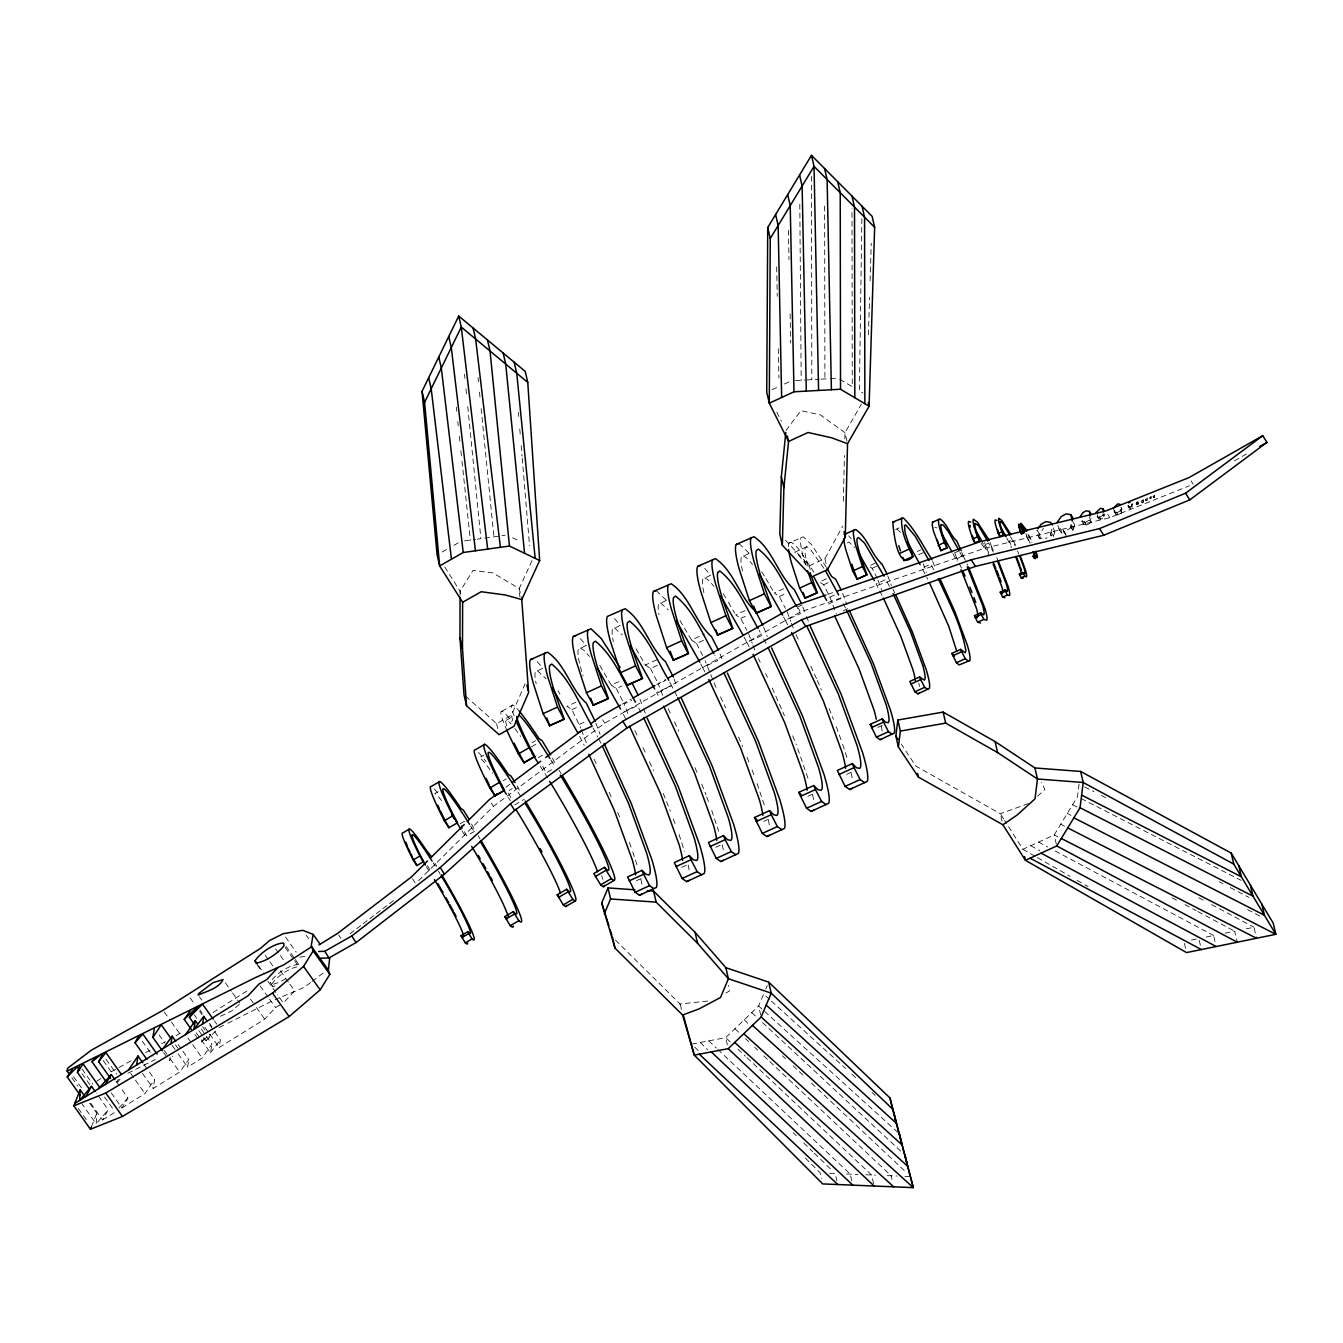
<?xml version="1.0" encoding="UTF-8"?>
<svg xmlns="http://www.w3.org/2000/svg" width="1343" height="1343" viewBox="0 0 1343 1343"><rect width="100%" height="100%" fill="white"/><g stroke="black" fill="none" stroke-linecap="round" stroke-linejoin="round"><path stroke-width="0.75" stroke-dasharray="5 3.75" d="M460.078 595.268L460.078 591.256L473.021 570.355L492.898 572.907L519.237 588.519L521.353 597.702M861.853 218.64L859.402 390.947L862.978 393.063M843.337 501.224L844.428 455.546M844.831 438.943L844.982 432.698L861.417 404.125M868.417 334.86L869.576 297.424M870.096 280.771L871.254 243.335M89.679 1103.207L96.814 1113.246L96.192 1123.906L81.94 1103.812M1079.084 784.077L1077.506 796.701L1054.205 834.926L1022.896 849.296L1004.648 820.506M182.866 1051.25L188.792 1059.627L179.609 1072.067L153.203 1088.485L154.663 1079.47L148.72 1071.093M170.108 1057.159L169.503 1060.836L172.643 1056.102M201.249 1028.99L211.942 1044.065L202.155 1058.066L187.584 1067.114L188.792 1059.627M196.263 1032.784L210.515 1052.862L211.942 1044.065M280.217 1004.816L275.533 1007.535L264.705 1019.186L219.161 1047.49L220.403 1039.818L209.709 1024.759M1050.478 533.809L1052.089 528.638L1054.574 532.567L1052.962 537.737L1050.478 533.809L1050.881 535.521L1045.425 538.627M1070.656 526.087L1073.527 531.727L1070.656 526.087L1072.268 520.899M1073.141 530.015L1074.753 524.844L1074.031 521.722M1090.264 515.494L1089.526 517.844L1091.171 520.429M1086.302 525.348L1086.034 524.223L1083.818 524.609L1081.249 520.614L1082.173 522.024L1084.405 521.621L1086.302 525.348L1091.104 522.628L1091.909 518.079M1100.555 519.338L1098.675 518.784L1096.727 515.746L1099.128 516.518L1100.555 519.338L1104.198 517.273L1104.802 513.832M1113.297 508.208L1114.724 512.388L1116.419 512.086L1117.846 514.906L1121.489 512.841L1120.297 509.232L1121.539 511.196M1121.489 512.841L1121.371 506.294M1129.413 507.234L1131.477 506.059L1131.83 504.095L1132.183 507.184L1130.118 508.359L1127.516 504.532M1138.176 504.213L1137.79 501.778L1138.176 504.213L1136.245 504.078L1136.396 502.064L1137.135 504.8M1141.953 502.735L1141.399 501.862L1143.162 501.745L1143.128 499.865L1141.181 500.973L1142.49 502.886L1143.514 502.299L1143.128 499.865M1146.099 500.049L1147.157 497.833L1147.543 500.267L1146.502 500.855L1145.21 498.941L1146.502 500.855M1149.994 498.522L1150.968 496.742L1149.893 498.354M1150.968 496.742L1151.236 498.438L1150.229 498.287M1153.402 497.263C1155.265 499.176 1154.745 493.687 1153.117 496.44L1153.503 497.447M1154.745 497.363L1154.476 495.651M91.391 1126.878L96.814 1113.246M765.795 988.935L767.239 985.527M512.741 720.721L511.465 715.215L525.264 683.352M531.996 560.619L519.237 588.519L519.842 596.779M116.858 1082.156L118.369 1079.151M785.437 540.205L809.342 565.823L824.938 558.638L842.732 526.154M90.686 1103.207L102.555 1119.944L108.145 1109.771L96.26 1093.034M111.217 1092.866L121.911 1107.925L127.938 1098.003L120.82 1087.964M121.911 1107.925L144.994 1093.571L154.663 1079.47M1039.465 534.111L1036.997 530.183L1038.424 536.411L1040.909 540.339L1039.465 534.111L1043.427 528.336M1143.481 500.435L1141.181 500.973M1151.22 497.128L1149.608 497.514M1153.368 496.826L1154.728 496.054M204.136 1038.105L200.846 1042.823L209.76 1034.278M239.323 1004.379L231.567 1011.061L220.504 1016.265M786.008 430.448L800.881 410.673L820.372 414.886L844.982 432.698L847.114 441.897M210.515 1052.862L220.403 1039.818M203.632 1037.4L206.016 1040.741L210.7 1034.614M117.714 1082.105L120.098 1079.033M97.519 1122.328L108.145 1109.771M119.04 1107.857L127.938 1098.003M206.016 1040.741L217.684 1029.007M418.563 880.723L493.435 806.388L604.719 723.155L800.546 611.888L984.385 548.347L1109.838 517.676L1189.327 485.813M1037.568 796.214L1044.871 789.499L1041.547 782.331M350.087 933.738L355.005 929.977M356.65 928.718L361.552 924.974M363.198 923.715L368.116 919.955M369.745 918.713L374.663 914.952M376.309 913.693L381.211 909.933M382.856 908.691L387.774 904.93M389.403 903.671L394.322 899.928M310.569 982.572L304.29 987.306L275.197 999.628M312.147 981.38L324.704 971.896M505.841 787.3L510.81 783.573M542.69 668.193L535.303 672.104A101.615 11.818 65.5 0 0 536.176 683.822M586.001 645.446L578.313 649.525A105.677 12.288 65.5 0 0 583.047 675.999M620.147 625.368L612.458 629.447A105.677 12.288 65.5 0 0 612.24 634.752M666.212 600.388L658.54 604.468A105.677 12.288 65.5 0 0 659.044 614.725M704.739 568.442L710.615 575.123L702.758 579.337A105.677 12.288 65.5 0 0 704.118 593.589M748.991 553.366L741.319 557.429A105.677 12.288 65.5 0 0 742.679 571.682M823.88 568.257L809.846 548.615L806.807 546.719L805.162 547.91A84.81 9.871 65.5 0 0 808.956 569.163M847.433 542.941L848.759 541.968L854.736 547.508M934.711 527.53L937.129 527.9M96.713 1081.266L101.447 1078.043M176.101 1035.705L183.236 1031.458M213.05 1012.504L247.632 990.53M102.555 1119.944L115.229 1112.071M501.896 711.27L512.556 705.058M506.445 720.234L513.563 716.088M480.777 756.982L483.95 755.119M438.187 791.732L434.779 793.713A69.265 5.338 59.8 0 1 443.71 803.349M531.946 742.763L535.504 740.698M531.459 746.859L536.797 743.753M538.224 757.687L543.546 754.581M503.105 780.736L506.277 778.89M509.148 790.423L512.321 788.576M551.553 769.774L546.215 772.88L541.783 764.436M460.246 823.746L465.366 820.758M514.688 804.893L524.206 799.354M442.166 552.007L447.219 549.136M453.951 545.308L459.004 542.438M465.551 696.127L496.591 723.676L511.465 715.215M622.262 704.118L631.328 698.981M656.71 684.561L665.775 679.407M1066.258 535.857L1063.774 531.929L1071.043 527.799M1084.657 522.763L1089.458 520.026L1089.207 518.902L1090.835 521.487M1099.313 517.374L1102.956 515.309L1104.198 517.273M1116.621 512.942L1120.247 510.877M1136.749 502.618L1138.142 502.332M1137.823 503.642L1136.732 503.994M1234.57 460.767L1248.956 452.591M111.351 1071.748L131.144 1060.735M145.531 1052.727L150.92 1049.722M161.714 1043.712L165.307 1041.715M725.858 993.014L729.4 991.1L728.51 985.258M127.938 1073.225L155.318 1059.509M219.144 1027.529L226.128 1024.037M227.874 1023.165L271.655 1001.223M772.04 389.722L779.108 386.465M784.396 384.014L791.463 380.757M788.442 546.618A103.999 12.104 65.5 0 1 789.13 542.941L803.282 536.797L811.474 544.536L825.962 566.712M806.807 546.719L794.771 552.208L797.809 554.122L806.488 565.285M895.663 529.511L899.206 527.9M783.64 588.721L774.256 593.002L779.326 596.477L785.403 608.413M745.096 610.629L735.712 614.909L740.782 618.384L746.859 630.32M779.326 596.477L784.95 593.908M679.994 620.483L691.477 640.023L704.605 634.03M826.449 578.816L819.566 581.955L823.628 584.742L829.907 597.081L836.32 613.952M740.782 618.384L746.406 615.816M636.045 648.82L645.412 665.02L658.54 659.027M823.628 584.742L828.799 582.392M691.477 640.023L696.547 643.498L704.051 640.074M875.351 563.086L868.854 566.058L872.144 568.324L877.231 578.313M599.784 665.54L611.266 685.098L618.77 681.673M576.013 702.188L566.981 706.3L571.866 709.641L580.78 728.091M645.412 665.02L650.482 668.495L657.986 665.07M872.144 568.324L880.269 564.614M611.266 685.098L616.336 688.573L621.96 686.004M917.286 551.503L920.811 549.891M571.866 709.641L579.068 706.351M798.397 606.7L802.157 604.988M918.595 554.777L925.663 551.537M829.907 597.081L836.79 593.942M783.54 616.924L785.403 620.483L800.428 613.633L797.624 608.312M828.513 604.014L840.55 598.525L842.296 601.882M744.056 637.052L746.859 642.39L761.867 635.541L759.064 630.203M662.653 695.321L658.305 683.856L665.809 680.431M700.761 663.962L702.624 667.521L717.649 660.672L714.845 655.334M954.504 552.913L959.171 550.781M579.37 724.414L586.589 721.107M627.785 713.486L624.159 703.933L631.663 700.492M676.889 695.909L671.567 685.652L656.559 692.501L659.212 697.638M981.061 539.651L983.983 545.208L988.683 543.076L993.266 552.124M961.47 568.106L956.971 558.738L963.183 555.901L961.857 552.426M843.203 610.813L848.356 608.463M988.733 552.628L987.021 549.086L991.722 546.937L989.858 542.001M1030.098 543.176L1027.076 536.696L1029.191 535.739L1032.213 542.203M877.751 727.436L882.905 725.086M846.493 774.391L852.117 771.822M807.932 796.298L813.573 793.73M763.714 821.429L769.338 818.861M636.431 880.723L641.853 878.238M715.769 847.265L721.392 844.697M681.623 867.343L687.247 864.774M1028.385 803.584L1000.35 813.74L915.842 766.064L901.405 744.324M827.959 594.294L833.885 592.246M789.13 542.941L791.245 542.287L794.703 544.67L799.421 550.042L813.925 572.219M1191.409 940.05L1196.966 938.908M1206.232 937.011L1213.636 935.5L1215.768 944.683M1225.118 933.15L1234.687 931.186L1237.239 942.215M1246.27 928.819L1253.993 927.241L1256.544 938.27M691.729 1044.099L725.69 1037.635L758.61 1005.974L763.647 994.055L769.841 999.679M1128.238 505.656L1130.118 508.359M1114.539 510.172L1115.966 514.352L1117.846 514.906M1065.855 534.145L1063.387 530.216L1060.013 530.804L1057.881 525.549M299.774 957.156L307.614 955.796M464.56 540.927L475.64 539.382M477.403 539.147L480.912 538.661L467.431 403.42M484.638 538.14L505.069 535.286M707.727 1001.072L680.045 1003.993L612.458 937.145M795.358 380.556L804.726 380.035M806.505 379.951L819.297 379.246M821.161 379.146L828.631 378.743M830.511 378.642L837.982 378.222M829.605 1173.278L835.228 1173.513L836.941 1180.85M846.51 1173.967L858.026 1174.437M865.782 1174.756L875.518 1175.159M887.253 1175.645L897.04 1176.032M904.88 1176.367L908.791 1176.518M512.59 537.737L520.127 541.347M1084.657 786.931L1093.941 791.665M1101.378 795.476L1106.934 798.313M1081.216 798.598L1241.117 880.353M1072.637 804.692L1078.194 807.613M1219.192 881.763L1222.902 883.711M1230.322 887.605L1248.872 897.376M1067.316 813.422L1070.992 815.386M1247.563 909.564L1262.269 917.403M1060.752 824.166L1064.428 826.13M1198.779 897.795L1204.302 900.733M1211.671 904.662L1253.993 927.241M1057.881 836.89L1054.205 834.926L1056.74 845.956M1172.07 897.795L1177.593 900.733M1184.962 904.662L1196.009 910.571M1197.855 911.544L1234.687 931.186M1038.559 842.111L1047.775 847.03M1055.145 850.958L1213.636 935.5M1030.736 845.704L1039.868 850.757M1022.896 849.296L1035.571 856.565M1037.384 857.589L1069.968 876.257M1077.204 880.404L1088.065 886.615M839.778 379.28L852.268 386.7L851.999 208.652M743.367 555.935L747.144 558.302L752.533 564.463M704.806 577.826L708.6 580.21L713.989 586.354M660.588 602.957L668.411 609.957M614.523 627.936L622.346 634.937M580.361 648.014L584.155 650.398L589.543 656.542M537.284 670.661L546.097 678.853M738.969 543.562L749.176 553.232M656.19 590.601L666.397 600.254M896.956 528.991L901.422 533.305M771.386 1001.089L845.737 1068.575M851.932 1074.199L858.127 1079.822M872.06 1092.48L875.166 1095.3M897.913 1132.451L758.61 1005.974L761.162 1017.004M751.727 1012.588L756.327 1016.869M762.471 1022.577L902.043 1152.378M744.207 1019.824L748.79 1024.138M782.398 1055.783L785.454 1058.653M793.109 1065.855L797.692 1070.17M799.219 1071.596L805.33 1077.355M811.441 1083.113L906.156 1172.288M734.94 1028.721L739.489 1033.019M745.566 1038.727L748.605 1041.58M754.665 1047.288L757.704 1050.142M763.764 1055.867L768.314 1060.147M769.824 1061.574L891.164 1175.796L892.021 1179.473M730.239 1041.933L725.69 1037.635L728.225 1048.665M737.844 1049.084L745.449 1056.236M746.96 1057.663L871.59 1174.991L874.142 1186.02M708.701 1040.875L716.323 1048.027M717.834 1049.471L850.253 1174.118L852.385 1183.317M700.223 1042.487L707.727 1049.773M793.226 1132.753L796.231 1135.658M803.735 1142.943L812.733 1151.673M814.227 1153.133L830.729 1169.132M694.684 1047.07L699.115 1051.502M805.447 1158.086L820.204 1172.892L821.48 1178.399M848.709 535.857L851.261 538.761M614.439 618.552L619.157 623.907M580.294 638.63L586.186 645.311M537.2 661.629L541.733 666.766M306.322 935.366L308.689 938.707M285.522 937.061L296.215 952.12M286.025 946.379L294.218 957.912M295.376 959.573L300.312 966.524M285.152 947.436L293.345 958.969M294.52 960.614L299.187 967.195M275.6 948.846L279.176 953.866M280.351 955.528L283.927 960.564M280.385 970.804L288.695 982.522M289.887 984.184L294.637 990.882L283.356 1003.003L277.413 994.626M265.159 955.125L268.718 960.144M269.909 961.823L273.468 966.842M258.544 965.701L264.386 973.944M272.511 986.551L270.228 982.186L272.511 986.551A23.721 9.384 -35.4 0 0 275.114 986.064M257.067 964.761L261.734 971.358M267.912 981.246L276.222 992.964M260.089 985.779L268.399 997.496M269.59 999.175L275.533 1007.535M250.453 999.108L255.204 1005.806M256.395 1007.468L264.705 1019.186M225.439 982.891L231.382 991.252M232.574 992.93L239.692 1002.969M199.402 996.758L201.769 1000.099M214.393 1020.831L216.76 1024.189M199.956 1009.919L202.323 1013.277M209.458 1023.316L211.825 1026.656M190.152 997.916L194.903 1004.614M199.654 1011.313L202.038 1014.653M204.908 1027.412L208.484 1032.431M209.659 1034.093L219.161 1047.49M194.349 1014.989L196.733 1018.347M202.659 1026.707L205.043 1030.064M198.882 1030.702L202.457 1035.722M194.903 1034.446L198.479 1039.465M187.902 1037.971L191.461 1042.991M192.653 1044.669L202.155 1058.066M164.266 1011.95L170.208 1020.311M171.384 1021.989L179.71 1033.707M178.115 1044.552L181.674 1049.588M175.497 1044.871L177.864 1048.211M172.156 1045.358L176.907 1052.039M178.082 1053.718L187.584 1067.114M159.112 1034.916L165.055 1043.293M164.182 1050.31L168.933 1057.008M170.125 1058.67L179.609 1072.067M163.577 1052.459L167.136 1057.495M142.257 1041.11L152.934 1056.169M143.97 1064.411L147.529 1069.431M142.509 1073.41L153.203 1088.485M130.741 1073.493L134.3 1078.513M135.492 1080.192L144.994 1093.571M106.047 1059.241L116.74 1074.299M103.26 1060.634L111.57 1072.352M116.069 1081.266L119.628 1086.286M104.536 1097.013L114.037 1110.409M82.024 1069.011L92.717 1084.07M81.973 1073.577L90.283 1085.295M73.546 1076.666L81.856 1088.384M71.901 1077.808L77.844 1086.168M78.33 1108.479L86.64 1120.196M1098.675 518.784L1097.248 514.587M1083.818 524.609L1082.24 520.463M1038.424 536.411L1039.835 538.543L1043.209 537.939L1043.612 539.651M1003.574 818.827L1000.35 813.74L1002.046 821.093M1191.107 480.928L1193.205 484.269M1153.117 496.44L1153.654 497.665M1145.411 499.831L1145.965 500.704M1136.044 503.776L1136.598 504.632M1131.511 505.119L1132.216 506.227M1131.377 505.572L1132.183 507.184M1129.295 506.747L1130 507.872M1127.935 506.311L1129.043 508.04M1120.851 507.436L1122.093 509.4M1120.045 510.021L1121.287 511.985M1116.419 512.086L1117.661 514.05M1114.018 511.33L1115.966 514.352M1107.74 514.335L1109.838 517.676M1103.006 513.647L1104.248 515.611M1102.754 514.453L1103.996 516.417M1099.128 516.518L1100.37 518.482M1089.458 520.026L1091.104 522.628M1084.405 521.621L1086.034 524.223M1073.091 522.226L1074.753 524.844M1071.143 524.475L1073.628 528.403M1058.603 528.672L1062.498 534.732L1059.644 526.372M1050.981 532.214L1053.466 536.142M981.213 543.344L984.385 548.347M797.389 606.885L800.546 611.888M761.716 571.782L764.889 576.802M723.172 593.69L726.328 598.709M602.621 719.814L604.719 723.155M444.768 566.998L460.078 591.256L460.934 594.915M491.337 803.064L493.435 806.388M412.469 878.641L415.625 883.644M338.738 934.997L340.853 938.337M765.93 578.598L773.215 591.205M728.426 602.302L734.671 613.096M557.983 690.722L559.981 694.18M552.443 758.224L555.985 764.973M517.072 785.789L520.648 792.571M508.443 793.041L512.019 799.824M471.544 823.981L475.204 830.931L466.659 835.917L461.169 825.475M435.048 863.196L436.744 866.403M427.46 865.53L430.834 871.943M669.704 682.093L671.567 685.652M1010.507 536.562L1015.207 545.913M1006.914 538.207L1011.598 547.558M983.983 545.208L989.338 555.834M959.96 552.342L963.183 558.57M952.959 553.618L956.971 561.408M933.704 569.65L930.833 564.094L922.003 568.139L927.728 579.236M889.469 586.471L885.86 579.471L876.089 583.936L878.809 589.174M879.715 590.92L882.418 596.158M843.152 603.561L845.771 608.58M785.403 620.483L788.945 627.332M763.63 638.966L766.299 644.086M746.859 642.39L750.401 649.223M702.624 667.521L706.166 674.354M640.964 712.562L637.421 705.73L622.413 712.579L625.956 719.412M593.069 727.956L597.753 736.988M598.693 738.801L601.496 744.223M579.572 736.35L584.255 745.382M696.547 643.498L702.624 655.451M650.482 668.495L658.305 683.856M616.336 688.573L624.159 703.933M776.842 412.217L781.425 421.333M1028.453 540.474L1025.699 534.95L1027.815 533.994L1031.928 542.454M1015.459 544.956L1012.84 539.533L1009.248 541.162L1011.85 546.584M991.722 546.937L993.417 550.479M963.183 555.901L967.682 565.269M893.061 589.359L894.824 593.035M796.046 634.752L799.673 642.29M758.392 658.54L760.205 662.3M765.644 673.615L767.457 677.392M715.987 687.431L705.092 660.773M720.503 696.866L725.656 707.845M668.092 708.651L670.812 714.308M674.438 721.846L678.769 731.062M634.853 730.609L638.479 738.146M594.026 759.131L596.645 764.57M996.758 557.63L998.403 561.24M810.853 666.145L816.494 678.584M772.292 688.052L784.43 715.651M643.012 747.581L645.429 752.919M649.475 761.8L653.504 770.681M1017.49 550.915L1018.901 554.189M817.316 680.481L821.362 689.949M738.583 736.988L742.645 746.456M694.952 767.659L697.386 773.333M609.168 792.236L611.501 797.708M829.101 708.5L833.415 719.277M792.706 735.796L796.298 744.761M747.044 757.334L749.193 762.706M701.684 784.111L705.998 794.871M663.241 793.411L670.409 811.357M617.713 812.33L619.962 817.988M932.697 561.492L935.349 568.374M923.195 563.808L926.502 572.42M1025.934 533.725L1027.076 536.696M984.537 542.505L987.021 549.086M954.991 553.517L956.971 558.738M887.723 575.811L891.433 585.565M877.969 580.26L881.68 590.03M842.665 593.455L846.929 604.703M802.879 606.902L805.783 614.54M806.522 616.454L808.687 622.195M787.149 611.837L790.775 621.389M791.497 623.303L793.679 629.044M763.613 626.879L767.239 636.448M748.588 633.728L752.231 643.297M752.953 645.211L755.135 650.935M720.1 653.923L723.004 661.579M674.035 678.903L676.939 686.558M639.889 698.981L642.793 706.636M643.515 708.55L645.698 714.275M595.906 723.34L600.103 734.369M581.469 729.92L586.354 742.797M836.286 726.764L842.027 742.427M797.725 748.672L808.973 781.19M752.063 769.892L754.212 775.767M757.099 783.59L764.738 806.32M706.72 796.835L708.869 802.694M711.74 810.517L718.673 831.317M673.279 818.861L675.445 824.736M629.38 842.447L632.15 849.968M842.632 744.291L847.517 759.299M679.038 834.507L684.527 851.378M632.738 851.781L637.438 866.201M805.733 564.849L803.399 557.009A103.999 12.104 65.5 0 1 801.183 537.452M681.22 1008.005L680.045 1003.993L681.321 1009.516M1132.132 503.44L1132.535 505.22M1199.249 940.369L1200.944 947.722M1184.425 943.407L1185.701 948.913M1063.387 530.216L1063.774 531.929M1053.5 527.9L1054.574 532.567M824.938 558.638L827.053 567.82M809.342 565.823L810.182 569.499M496.591 723.676L497.867 729.182M456.251 407.164L456.687 411.311M457.795 421.702L458.232 425.849M459.34 436.24L459.994 442.485M460.884 450.795L461.757 459.105M461.975 461.169L470.352 540.121M478.041 377.635L478.461 381.765M479.485 392.106L480.106 398.3M481.147 408.641L493.922 536.847M464.527 374.294L464.947 378.457M465.987 388.849L466.609 395.094M518.381 412.301L518.734 416.464M519.775 428.988L520.48 437.331M521.185 445.675L522.058 456.116M522.226 458.198L529.562 545.846M788.391 230.173L788.996 259.451M790.104 313.826L790.691 343.12M776.674 266.938L777.261 296.299M778.336 348.71L778.923 378.071M799.807 204.321L801.183 380.237M824.636 206.05L824.904 378.944M811.508 176.336L811.81 379.649M272.193 979.618A21.421 8.461 -35.4 0 1 298.885 964.509M285.79 978.694A23.721 9.384 -35.4 0 1 271.085 984.537M271.655 984.201A21.421 8.461 -35.4 0 1 297.81 966.725M434.192 788.861A84.978 6.564 59.8 0 1 439.698 795.425M462.076 830.964A67.351 5.204 59.8 0 1 466.558 838.049M470.621 825.979A67.351 5.204 59.8 0 1 475.103 833.08M478.091 835.682A80.043 6.178 59.8 0 1 480.039 838.922M433.118 862.76A53.2 4.113 59.8 0 1 435.199 866M438.406 871.154A53.2 4.113 59.8 0 1 440.235 874.108M426.369 866.688A53.2 4.113 59.8 0 1 429.508 871.624M478.544 752.483A94.648 7.303 59.8 0 1 485.998 761.548M481.197 759.097A77.155 5.96 59.8 0 1 492.428 773.165M508.393 797.507A75.023 5.792 59.8 0 1 510.474 800.747M517.928 791.95A75.023 5.792 59.8 0 1 521.05 796.869M506.764 725.791A86.405 6.665 59.8 0 1 511.045 723.978M514.873 728.628A86.405 6.665 59.8 0 1 520.631 736.434M514.117 715.869A106.013 8.176 59.8 0 1 519.271 711.186M559.007 770.16A99.869 7.705 59.8 0 1 561.156 773.702M507.066 730.676A106.013 8.176 59.8 0 1 511.733 721.258M540.171 766.165A84.021 6.48 59.8 0 1 547.524 777.832M550.831 759.953A84.021 6.48 59.8 0 1 554.995 766.5M601.563 875.72A99.869 7.705 59.8 0 1 602.94 879.396M640.896 879.245A117.412 13.665 65.5 0 1 642.273 887.085M688.136 864.959A122.112 14.202 65.5 0 1 689.328 871.305M722.282 844.881A122.112 14.202 65.5 0 1 723.474 851.227M613.365 641.635A105.677 12.288 65.5 0 1 612.66 637.908M768.347 819.901A122.112 14.202 65.5 0 1 769.774 828.043M812.565 794.771A122.112 14.202 65.5 0 1 814.009 802.913M851.126 772.863A122.112 14.202 65.5 0 1 852.553 781.005M881.243 726.311A98.005 11.399 65.5 0 1 882.351 732.506M918.813 682.983A79.371 9.233 65.5 0 1 919.502 686.491"/><path stroke-width="1.5" d="M466.541 705.78L462.479 648.585L462.63 602.268L439.648 565.907L437.113 554.877L422.038 391.35L458.718 316.041L525.231 371.39L527.765 382.419L539.651 560.484L521.772 599.549L528.622 692.501L514 726.244L499.126 734.688L466.541 705.78L464.006 694.751L459.944 637.556L460.061 597.282M767.726 227.521L766.735 392.156L769.287 403.185L788.559 441.461L783.892 487.727L782.348 545.208L811.894 576.835L827.473 569.65L845.284 537.166L847.534 443.727L869.089 406.207L874.646 227.32L872.094 216.29L811.474 155.368L767.726 227.521L770.261 238.534L769.287 403.185L793.998 391.787L840.533 389.252L869.089 406.207L868.25 402.531M785.806 432.446L781.341 476.698L779.813 534.178L782.348 545.208M84.928 1096.509L80.177 1089.828L79.573 1100.471L91.509 1086.336L95.068 1091.355M895.848 735.964L897.846 720.033L943.139 712.092L995.045 741.554L1034.916 767.961L1080.662 771.453L1231.212 853.09L1273.298 923.296L1275.85 934.308L1186.54 952.59L1025.448 860.326L1002.902 824.77L918.394 777.077L898.4 746.977L895.848 735.964L898.064 739.305M898.4 746.977L900.381 731.062L897.846 720.033M1024.608 856.649L1025.448 860.326L1056.74 845.956L1080.057 807.731L1083.213 782.482L1080.662 771.453M69.517 1074.45L67.15 1071.11L67.603 1068.289L91.139 1050.31L163.074 1010.272L260.408 948.427L269.674 940.469L283.155 933.721L302.763 930.33L313.12 934.342L320.238 944.381M136.583 1065.049L138.027 1056.034L142.778 1062.733M162.385 1050.797L152.884 1037.4L154.361 1028.234M170.964 1043.679L172.173 1036.192L175.732 1041.211M197.69 1023.97L195.306 1020.63L193.896 1029.426L203.783 1016.382L207.342 1021.402M202.541 1024.054L203.783 1016.382M313.12 934.342L311.223 946.093L328.347 970.099L329.824 974.38L320.171 989.858L289.148 1016.567L122.431 1116.469L90.451 1129.245L73.831 1105.826L80.177 1089.828M329.74 957.777L328.347 970.099M932.042 559.779C922.876 545.862 915.49 529.797 903.268 517.894L892.793 522.041C893.448 531.022 897.359 572.219 912.988 556.673L905.148 533.121L904.51 525.466L905.803 524.945L915.406 536.512L929.003 560.602M901.64 517.995C900.75 531.324 907.029 545.09 912.988 556.673M89.309 1089.123L77.424 1072.385L79.657 1065.67M90.451 1129.245L91.391 1126.878M647.376 890.678L653.588 891.097L695.07 932.327L725.875 967.699L768.666 982.119L890.006 1098.003L913.29 1187.632L822.755 1183.922L694.281 1055.128L682.597 1015.023L615.01 948.158L601.698 902.966L608.043 887.924L634.954 889.805M604.249 913.995L610.578 898.954L608.043 887.924M683.553 1016.03L694.281 1055.128L728.225 1048.665L761.162 1017.004L771.218 993.149L768.666 982.119M539.651 560.484L509.467 546.047L463.234 552.493L439.648 565.907L424.589 402.363L461.27 327.071L458.718 316.041M110.596 1078.463L98.71 1061.725L102.488 1054.221M85.935 1096.509L91.509 1086.336M146.907 1059.459L135.039 1042.722L138.698 1036.074M770.261 238.534L814.026 166.398L811.474 155.368M105.274 1084.489L111.318 1074.585L114.877 1079.604M73.831 1105.826L105.795 1093.034L272.528 993.132L303.535 966.423L313.188 950.945L311.71 946.664L283.658 964.912L255.036 977.788L67.15 1071.11M152.884 1037.4L161.244 1024.776L170.746 1038.173M77.424 1072.385L83.098 1063.941L99.718 1087.377M80.278 1095.351L67.217 1076.935L72.421 1069.297M128.374 1070.136L138.027 1056.034M1037.971 528.739L1040.943 524.408L1045.928 521.571L1050.662 522.41L1052.308 525.029M1057.159 522.444L1061.104 516.686L1066.107 513.849L1070.824 514.671L1073.309 518.599M1080.292 516.501L1082.894 512.69L1086.202 510.827L1089.307 511.381L1090.952 513.966M1096.006 512.623L1100.488 508.326L1102.838 508.745L1104.08 510.709M1113.297 508.208L1117.779 503.91L1120.129 504.33M191.344 1029.426L184.226 1019.387L190.79 1009.97M185.535 1034.63L195.306 1020.63M162.99 1048.631L172.173 1036.192M194.131 1024.004L189.397 1017.306L197.572 1006.578L184.226 1019.387M98.71 1061.725L105.845 1052.543L121.273 1074.299M135.039 1042.722L142.828 1034.009L157.081 1054.087M98.593 1088.636L111.318 1074.585M278.001 967.447L266.737 979.567L258.897 984.1L248.086 995.751L74.772 1103.459M106.131 1081.669L91.895 1061.574L95.823 1057.562M189.397 1017.306L202.508 1004.094L213.201 1019.169M67.217 1076.935L77.222 1066.879L79.606 1070.237M427.561 860.947L411.411 876.979L337.697 933.335L318.929 944.952M430.499 858.026L464.258 824.501M467.196 821.597L489.221 799.723L497.531 793.512M318.61 951.482L324.771 951.297L351.799 935.937L440.235 867.528L510.441 803.752L622.783 721.275L801.519 619.744L971.224 559.746L1099.548 528.588L1185.567 493.217L1262.739 435.703L1266.953 442.367L1189.78 499.881L1103.745 535.253L975.438 566.393L805.716 626.392L626.996 727.94L514.654 810.417L444.432 874.192L355.996 942.601L328.985 957.962L320.759 958.197M91.895 1061.574L99.701 1055.615M512.472 782.331L540.709 761.212M545.694 757.486L582.241 730.156M590.551 723.944L600.506 716.49L620.449 705.159M717.766 572.487L719.814 570.976C737.945 585.43 746.473 608.899 758.14 628.423M1019.74 525.818L1019.455 526.036A14.941 1.746 65.5 0 0 1020.126 529.78L1021.587 533.926L1023.702 532.97L1022.241 528.806A14.941 1.746 65.5 0 1 1021.587 525.063L1026.505 531.475M1002.902 824.77L1017.188 814.983L1034.983 798.884L1037.467 778.99L1034.916 767.961M484.638 744.341L475.12 749.898A94.648 7.303 59.8 0 0 489.809 788.005L494.979 795.879L504.498 790.339L499.697 781.106A77.155 5.96 59.8 0 1 515.846 788.643M439.665 781.542L431.12 786.528A84.978 6.564 59.8 0 0 444.315 820.741L448.948 827.825L444.634 819.532A69.265 5.338 59.8 0 1 440.319 810.736M516.602 716.524A86.405 6.665 59.8 0 0 529.411 746.221L534.799 756.562L523.854 762.723L518.348 753.96L529.008 747.732A106.013 8.176 59.8 0 1 516.098 720.755M409.514 829L402.766 832.929A67.133 5.187 59.8 0 0 413.191 859.956L416.85 865.547L423.599 861.618L420.191 855.071A54.71 4.23 59.8 0 1 432.093 861.115M523.854 762.723L534.799 756.562M489.809 788.005L499.327 782.449A94.648 7.303 59.8 0 1 508.292 774.307L511.045 776.12L515.057 782.566M444.315 820.741L452.86 815.772A84.978 6.564 59.8 0 1 460.901 808.452L463.369 810.081L468.791 818.76M494.728 795.828L504.498 790.339M448.73 827.775L457.493 822.839L453.179 814.546A69.265 5.338 59.8 0 1 444.063 788.996A69.265 5.338 59.8 0 1 469.546 824.3M413.191 859.956L419.939 856.028A67.133 5.187 59.8 0 1 426.302 850.253L431.456 856.683M467.649 943.172A63.239 4.885 59.8 0 1 465.316 942.836L460.951 935.702L467.7 931.757L469.479 933.435A53.2 4.113 59.8 0 0 441.142 875.619M461.975 937.532L468.724 933.603L472.064 938.908L465.316 942.836M513.261 926.082A80.043 6.178 59.8 0 1 510.29 925.663L504.783 916.614L513.328 911.645L515.561 913.744A67.351 5.204 59.8 0 0 480.206 841.406M506.076 918.948L514.621 913.962L518.851 920.677L510.29 925.663M566.595 905.333A89.175 6.883 59.8 0 1 563.305 904.863L557.16 894.791L566.696 889.251L569.18 891.601A75.023 5.792 59.8 0 0 525.382 803.785M560.333 775.129A84.021 6.48 59.8 0 1 607.237 869.979L604.451 867.343L593.791 873.554L600.657 884.836A99.869 7.705 59.8 0 0 604.35 885.356M558.604 897.376L568.123 891.836L572.823 899.306L563.305 904.863M595.402 876.459L606.062 870.247L611.334 878.624L600.657 884.836M565.772 906.491L575.291 900.952M603.41 886.665L614.07 880.454M462.63 602.268L481.214 591.726L505.22 594.966L521.772 599.549M633.141 697.94L654.897 685.585M667.589 678.366L796.332 605.223L825.979 594.983M1128.64 502.886L1130.067 502.081M1262.739 435.703L1188.991 477.604L1105.642 511.011L980.172 541.682L837.847 590.886M1259.751 446.447L1266.953 442.367M1004.883 597.685L1002.667 597.098L1000.216 592.112L1004.917 589.98L1007.2 591.474A32.148 3.744 65.5 0 0 1006.411 584.373L997.782 561.794M980.591 623.034L977.654 622.245L974.414 615.665L980.625 612.828L983.664 614.809A42.523 4.952 65.5 0 0 982.623 605.408L967.262 566.931M922.708 665.305A66.831 7.773 65.5 0 1 924.337 680.078L919.586 676.973L909.832 681.421L914.919 691.779L917.857 693.811L919.519 692.988M917.857 693.811L929.272 688.539A79.371 9.233 65.5 0 0 926.234 669.721L912.384 632.033L895.714 594.882M846.627 610.259L870.986 663.056L886.061 704.487A82.494 9.602 65.5 0 1 888.076 722.719L885.557 722.198L882.2 718.891L870.163 724.381L876.425 737.173L880.068 739.691L882.116 738.667M880.068 739.691L894.169 733.177A98.005 11.399 65.5 0 0 890.409 709.927L873.319 663.392L849.229 610.276M806.606 625.603L838.334 694.046L857.119 745.667A102.79 11.953 65.5 0 1 859.621 768.397L856.498 767.726L852.318 763.613L837.293 770.462L845.116 786.394L849.649 789.516L852.201 788.257M849.649 789.516L867.225 781.408A122.112 14.202 65.5 0 0 862.525 752.449L841.238 694.465L810.148 626.006M602.352 746.003L628.591 803.467L646.654 853.09A98.845 11.499 65.5 0 1 649.072 874.948L646.05 874.31L642.038 870.348L627.601 876.929L635.121 892.256L639.469 895.261L641.937 894.052M639.469 895.261L656.374 887.454A117.412 13.665 65.5 0 0 651.859 859.604L631.395 803.869L604.098 743.485M768.062 647.511L799.79 715.953L818.558 767.575A102.79 11.953 65.5 0 1 821.077 790.288L817.937 789.634L813.757 785.521L798.749 792.37L806.572 808.285L811.105 811.424L813.657 810.165M811.105 811.424L828.665 803.315A122.112 14.202 65.5 0 0 823.981 774.34L802.694 716.373L771.587 647.914M723.827 672.642L755.555 741.084L774.34 792.706A102.79 11.953 65.5 0 1 776.842 815.419L773.719 814.765L769.539 810.652L754.514 817.501L762.337 833.415L766.87 836.555L769.421 835.296M766.87 836.555L784.446 828.446A122.112 14.202 65.5 0 0 779.746 799.471L758.459 741.504L727.369 673.044M677.762 697.621L709.49 766.064L728.275 817.686A102.79 11.953 65.5 0 1 730.777 840.416L727.654 839.744L723.474 835.631L708.449 842.481L716.272 858.412L720.805 861.535L723.357 860.275M720.805 861.535L738.365 853.426A122.112 14.202 65.5 0 0 733.681 824.451L712.394 766.484L681.304 698.024M643.616 717.699L675.344 786.142L694.13 837.763A102.79 11.953 65.5 0 1 696.631 860.494L693.508 859.822L689.312 855.709L674.304 862.559L682.126 878.473L686.659 881.612L689.211 880.353M686.659 881.612L704.219 873.504A122.112 14.202 65.5 0 0 699.535 844.529L678.249 786.562L647.158 718.102M796.684 606.532C785.034 586.992 776.506 563.523 758.375 549.086L756.327 550.58A105.677 12.288 65.5 0 0 761.045 577.054L771.369 606.415L756.361 613.264L749.428 600.657L739.103 568.76A129.6 15.075 65.5 0 1 736.333 544.385L753.977 536.713C772.913 549.488 777.798 575.308 794.334 589.627L801.284 603.276M717.766 572.471A105.677 12.288 65.5 0 0 722.5 598.961L732.808 628.323L717.8 635.172L710.867 622.564L700.559 590.668A129.6 15.075 65.5 0 1 697.789 566.276L715.433 558.621C734.369 571.396 739.254 597.215 755.79 611.535L762.74 625.183M713.905 653.554C702.255 634.03 693.727 610.561 675.596 596.107L673.548 597.618A105.677 12.288 65.5 0 0 678.265 624.092L688.59 653.453L673.582 660.303L666.648 647.695L656.324 615.799A129.6 15.075 65.5 0 1 653.554 591.407L671.198 583.752C690.134 596.527 695.019 622.346 711.555 636.649L718.505 650.314M673.313 677.006L665.49 661.646C648.954 647.326 644.069 621.507 625.133 608.732L607.489 616.387A129.6 15.075 65.5 0 0 610.259 640.779L620.584 672.675L627.517 685.283L642.525 678.433L632.2 649.072A105.677 12.288 65.5 0 1 627.483 622.598L629.531 621.087C648.115 636.028 656.794 660.219 668.78 680.313M635.558 702.171C623.253 681.505 614.423 656.609 595.385 641.165L593.337 642.676A105.677 12.288 65.5 0 0 598.055 669.15L608.379 698.511L593.354 705.36L586.438 692.753L576.113 660.857A129.6 15.075 65.5 0 1 573.343 636.464L590.987 628.809L601.194 638.462L620.03 667.437M552.628 688.187L577.708 732.724L592.145 726.143C579.639 705.209 570.909 679.843 551.704 664.063L549.74 665.507A101.615 11.818 65.5 0 0 554.273 690.974L564.211 719.193L549.774 725.791L543.109 713.67L533.188 682.983A124.614 14.504 65.5 0 1 530.535 659.547L547.491 652.178C565.705 664.466 570.406 689.278 586.287 703.061L595.201 721.493M886.984 573.847L881.898 563.875C871.154 554.558 867.981 537.788 855.659 529.478L844.193 534.447L845.905 533.926M749.428 600.657L764.436 593.807L754.111 561.911A129.6 15.075 65.5 0 1 751.358 537.536M710.867 622.564L725.891 615.715L715.567 583.819A129.6 15.075 65.5 0 1 712.797 559.427M959.171 550.781L948.376 531.627L943.34 525.063L940.923 524.693A43.715 5.087 65.5 0 0 942.87 535.656L947.151 547.793L940.939 550.63L933.788 532.214A53.619 6.245 65.5 0 1 932.646 522.125L939.949 518.969C947.789 524.24 949.803 534.934 956.652 540.843L961.202 550.68M666.648 647.695L681.656 640.846L671.332 608.933A129.6 15.075 65.5 0 1 668.579 584.558M810.098 572.622L817.232 592.733L805.196 598.223L799.622 588.116L811.676 582.61L807.596 570.741M620.584 672.675L635.592 665.826L625.267 633.93A129.6 15.075 65.5 0 1 622.514 609.554M755.84 613.096L771.369 606.415M884.114 576.181L864.489 543.059L858.513 537.519L857.187 538.493A68.694 7.991 65.5 0 0 860.259 555.7L866.974 574.787L857.203 579.236L852.704 571.044L862.458 566.595L855.76 545.846A84.24 9.804 65.5 0 1 853.963 529.998M586.438 692.753L601.446 685.904L591.121 654.007A129.6 15.075 65.5 0 1 588.368 629.615M543.109 713.67L557.546 707.073L547.625 676.402A124.614 14.504 65.5 0 1 544.956 652.967M717.28 635.004L732.808 628.323M900.045 553.232L908.892 549.186M804.776 598.088L817.232 592.733M673.061 660.135L688.59 653.453M856.868 579.135L866.974 574.787M626.98 685.115L642.525 678.433M903.822 560.568L912.669 556.522M938.069 545.409L944.28 542.589L939.999 529.377A53.619 6.245 65.5 0 1 938.858 519.305M592.834 705.193L608.379 698.511M549.27 725.623L564.211 719.193M940.721 550.563L947.151 547.793M972.198 535.337L974.9 542.958L972.735 539.013L977.435 536.864L974.195 526.892M974.733 542.908L979.601 540.809L976.361 531.627A33.055 3.844 65.5 0 1 974.884 523.35L978.409 525.549L987.709 541.212M997.48 529.444L999.947 536.478L998.285 533.456L1001.895 531.811L999.41 524.156A31.057 3.609 65.5 0 1 998.756 518.314L1001.828 520.446L1010.926 534.48M999.83 536.428L1003.557 534.833L1001.072 527.799A25.332 2.955 65.5 0 1 999.947 521.453L1002.633 523.132L1009.768 535.135M1021.519 533.91L1020.613 532.147L1022.728 531.19L1021.268 526.674A18.332 2.132 65.5 0 1 1020.881 523.216L1026.959 530.586M1035.218 557.882A17.274 2.014 65.5 0 1 1035.134 558.671L1033.036 556.17L1036.192 555.868A14.538 1.696 65.5 0 0 1035.839 552.661M1033.271 556.741L1035.386 555.767L1037.266 557.714A17.274 2.014 65.5 0 0 1036.595 553.618L1035.822 551.234M1034.144 558.419L1036.259 557.446M1023.047 577.07A29.261 3.408 65.5 0 1 1022.93 578.413L1021.234 577.96L1019.354 574.149L1022.946 572.504L1024.709 573.646A24.644 2.871 65.5 0 0 1024.105 568.207L1019.606 555.834M1019.757 575.123L1023.366 573.478L1024.827 576.315L1026.522 576.768A29.261 3.408 65.5 0 0 1025.397 569.835L1020.294 555.935M1021.234 577.96L1024.827 576.315M1000.753 593.388L1005.437 591.239L1007.351 594.966L1009.567 595.537A38.192 4.449 65.5 0 0 1008.106 586.488L998.403 561.24M1002.667 597.098L1007.351 594.966M975.119 617.344L981.33 614.506L983.865 619.425L986.803 620.197A50.514 5.876 65.5 0 0 984.855 608.211L968.404 566.864M977.654 622.245L983.865 619.425M939.865 578.43L954.873 611.653L967.178 644.758A61.224 7.269 65.6 0 1 969.646 660.571L959.204 664.953L956.451 662.737L951.851 653.403L960.698 649.357L965.147 652.782L965.919 651.036C961.605 625.435 948.863 602.033 938.237 578.581M952.842 655.737L961.689 651.691L965.298 658.691L968.051 660.907L969.646 660.555M956.451 662.737L965.298 658.691M910.923 684.057L920.694 679.592L924.672 687.331L927.61 689.362M914.919 691.779L924.672 687.331M871.523 727.621L883.56 722.131L888.478 731.666L892.121 734.185M876.425 737.173L888.478 731.666M838.989 774.508L854.014 767.642L860.141 779.544L864.657 782.667M800.445 796.399L815.453 789.55L821.58 801.435L826.113 804.575M756.21 821.53L771.235 814.681L777.362 826.566L781.878 829.705M629.229 880.823L643.666 874.226L649.559 885.658L653.907 888.68M710.145 846.51L725.17 839.66L731.28 851.563L735.813 854.685M845.116 786.394L860.141 779.544M675.999 866.588L691.007 859.738L697.135 871.624L701.667 874.763M806.572 808.285L821.58 801.435M762.337 833.415L777.362 826.566M635.121 892.256L649.559 885.658M716.272 858.412L731.28 851.563M682.126 878.473L697.135 871.624M682.597 1015.023L698.998 1008.929L720.503 997.513L728.41 978.728L725.875 967.699M736.333 544.368L738.969 543.562M697.789 566.276L700.425 565.47M653.554 591.407L656.19 590.601M932.646 522.125L933.738 521.789M573.343 636.464L575.979 635.659M530.519 659.547L533.053 658.758M900.381 731.062L945.69 723.122L997.597 752.567L1037.467 778.99L1083.213 782.482L1233.764 864.103L1275.85 934.308L1067.735 827.909M892.793 522.041L894.421 521.94M610.578 898.954L656.139 902.127L697.605 943.357L728.41 978.728L771.218 993.149L892.558 1109.033L913.29 1187.632L743.77 1033.724M1002.499 593.623L1000.216 592.112M976.143 617.377L977.452 617.646M457.493 822.839L452.86 815.772M423.599 861.618L419.939 856.028M1023.635 532.936L1022.728 531.19M1003.422 534.783L1001.895 531.811M979.601 540.809L977.435 536.864M847.534 443.727L831.535 437.751L808.016 432.496L788.559 441.461L787.283 435.955M1081.635 795.106L1241.352 876.761L1238.8 865.731M1080.057 807.731L1252.952 896.134L1250.417 885.104M1073.896 817.82L1264.401 915.221L1261.866 904.192M1061.323 838.452L1256.544 938.27M1056.74 845.956L1237.239 942.215M1041.094 853.141L1216.187 946.53M1030.081 858.194L1201.364 949.551M1019.74 524.492L1018.749 524.19A18.332 2.132 65.5 0 0 1019.152 527.648L1020.613 532.147M996.825 520.48L995.163 519.959A31.057 3.609 65.5 0 0 995.818 525.801L998.285 533.456M970.821 522.091L968.639 521.403A40.525 4.717 65.5 0 0 969.512 529.024L972.735 539.013M527.765 382.419L461.27 327.071L487.66 549.102M766.181 1005.068L896.285 1123.201L893.75 1112.172M761.162 1017.004L902.009 1144.874L899.457 1133.845M752.466 1025.364L907.65 1166.244L905.098 1155.232M734.688 1042.437L893.716 1186.826M728.225 1048.665L874.142 1186.02M711.253 1051.888L852.805 1185.147M699.3 1054.171L837.78 1184.526M557.16 894.791L559.662 897.158M504.783 916.614L507.016 918.73M460.951 935.702L462.714 937.364M1033.036 556.17L1034.06 556.841A14.538 1.696 65.5 0 0 1033.707 553.618L1033.052 551.537M1019.354 574.149L1020.361 575.14M870.163 724.381L872.396 726.597M798.749 792.37L801.536 795.106M754.514 817.501L757.301 820.237M874.646 227.32L814.026 166.398L818.575 390.444M951.851 653.403L954.386 656.089M313.188 950.945L329.824 974.38M303.535 966.423L320.171 989.858M255.036 960.765L255.892 963.116A23.721 9.384 -35.4 0 0 283.994 945.791L283.692 943.088A21.421 8.461 -35.4 0 0 255.036 960.765L257.369 964.056M272.528 993.132L289.148 1016.567M105.795 1093.034L122.431 1116.469M1021.049 527.027L1024.373 532.449M1185.567 493.217L1189.78 499.881M1099.548 528.588L1103.745 535.253M971.224 559.746L975.438 566.393M801.519 619.744L805.716 626.392M622.783 721.275L626.996 727.94M510.441 803.752L514.654 810.417M440.235 867.528L444.432 874.192M351.799 935.937L355.996 942.601M324.771 951.297L328.985 957.962M529.008 747.732L534.514 756.512M499.327 782.449L504.246 790.288M1000.669 527.111L1006.176 536.78M975.824 530.72L981.061 539.651M942.165 534.464L951.986 551.788M859.151 553.82L874.36 580.629M759.332 574.166L782.616 615.161M720.788 596.074L743.132 635.273M676.553 621.205L699.837 662.183M630.488 646.184L654.696 688.942M597.333 667.874L620.55 709.02M907.515 542.119L920.156 564.648M1022.795 528.773L1024.121 531.073M826.902 568.341L831.602 576.466L835.682 579.253L841.054 589.812M826.012 571.715L838.687 594.966M813.959 577.205L826.633 600.455M604.451 867.343L606.062 870.247M566.696 889.251L568.123 891.836M513.328 911.645L514.621 913.962M467.7 931.757L468.724 933.603M550.664 754.85L542.119 740.648L539.047 738.616A106.013 8.176 59.8 0 0 519.271 711.186M519.64 754.162L524.139 762.774M490.178 786.662L494.979 795.879M413.443 859L416.85 865.547M834.591 615.765L858.932 668.562L874.008 709.977A82.494 9.602 65.5 0 1 876.274 719.193M791.598 632.452L823.326 700.895L842.111 752.516A102.79 11.953 65.5 0 1 845.603 768.314M753.054 654.36L784.765 722.803L803.55 774.424A102.79 11.953 65.5 0 1 807.059 790.221M708.819 679.491L740.547 747.933L759.332 799.555A102.79 11.953 65.5 0 1 762.824 815.352M663.643 706.183L694.482 772.913L713.251 824.535A102.79 11.953 65.5 0 1 716.759 840.332M629.498 726.261L660.336 792.991L679.105 844.613A102.79 11.953 65.5 0 1 682.613 860.41M944.28 542.589L946.933 547.726M862.458 566.595L866.621 574.67M811.676 582.61L816.813 592.599M764.436 593.807L770.848 606.247M725.891 615.715L732.288 628.155M681.656 640.846L688.069 653.286M635.592 665.826L642.004 678.265M601.446 685.904L607.859 698.343M557.546 707.073L563.707 719.042M989.22 540.356L977.351 522.041L973.339 519.271A40.525 4.717 65.5 0 0 974.195 526.892M632.217 683.419L638.294 695.372M929.39 582.627L948.746 626.274L956.669 650.952M893.095 593.589L910.504 631.747L922.708 665.305M883.341 598.038L900.75 636.213L912.955 669.754A66.831 7.773 65.5 0 1 915.305 680.834M588.788 754.346L614.171 810.047L632.217 859.688A98.845 11.499 65.5 0 1 635.592 874.881M961.051 569.768L976.411 608.245A42.523 4.952 65.5 0 1 977.922 616.168M962.914 571.279L965.097 576.063M993.081 563.942L1001.727 586.505A32.148 3.744 65.5 0 1 1002.6 590.097M993.719 563.389L995.986 568.71M960.698 649.357L961.689 651.691M1022.946 572.504L1023.366 573.478M1004.917 589.98L1005.437 591.239M980.625 612.828L981.33 614.506M919.586 676.973L920.694 679.592M882.2 718.891L883.56 722.131M852.318 763.613L854.014 767.642M813.757 785.521L815.453 789.55M769.539 810.652L771.235 814.681M723.474 835.631L725.17 839.66M689.312 855.709L691.007 859.738M642.038 870.348L643.666 874.226M1016.701 557.58L1019.908 565.856M996.758 570.49L998.772 575.543M969.847 587.059L971.979 592.414M1015.996 557.479L1020.512 569.852A24.644 2.871 65.5 0 1 1021.385 574.435M902.916 557.446L904.141 560.719M938.723 544.721L940.939 550.63M854.433 571.799L857.203 579.236M803.064 592.481L805.196 598.223M753.692 606.113L756.361 613.264M715.802 629.8L717.8 635.172M670.258 651.355L673.582 660.303M590.702 698.209L593.354 705.36M546.853 717.934L549.774 725.791M999.444 577.238L1001.139 581.821M973.994 597.585L975.773 602.453M852.704 571.044L845.989 550.311A84.24 9.804 65.5 0 1 843.706 538.946M799.622 588.116L791.346 562.499A103.999 12.104 65.5 0 1 788.626 549.556M898.769 545.728L900.498 550.848M937.179 540.037L938.22 543.16M851.798 564.077L853.745 569.952M1033.707 552.191L1034.479 554.575A17.274 2.014 65.5 0 1 1034.983 556.506M1020.479 567.434L1021.368 570.12M601.698 902.966L608.883 925.747M610.075 929.541L611.871 935.232M1231.212 853.09L1233.764 864.103M1102.838 508.745L1103.56 511.868M1089.307 511.381L1090.264 515.494M1070.824 514.671L1072.268 520.899M995.045 741.554L997.597 752.567M862.038 206.184L864.573 217.213L864.858 403.706M851.982 196.078L854.517 207.107L854.803 397.729M837.679 181.725L840.231 192.737L840.533 389.252M824.585 168.547L827.12 179.576L831.401 389.755M943.139 712.092L945.69 723.122M799.572 174.993L802.124 186.022L806.287 391.115M787.669 194.617L790.221 205.63L793.998 391.787M917.538 773.4L918.394 777.077M775.599 214.511L778.151 225.54L781.643 397.494M844.008 531.66L845.284 537.166M781.341 476.698L783.892 487.727M890.006 1098.003L892.558 1109.033M695.07 932.327L697.605 943.357M653.588 891.097L656.139 902.127M514.184 362.207L516.736 373.236L535.186 558.335M503.155 353.024L505.707 364.054L524.559 553.266M487.475 339.98L490.027 350.993L509.467 546.047M473.105 328.011L475.64 339.024L500.402 547.323M612.458 937.145L615.01 948.158M448.747 336.522L451.298 347.535L475.439 550.798M526.926 685.148L528.202 690.655M438.775 357.003L441.31 368.016L463.234 552.493M428.652 377.769L431.204 388.798L451.449 559.192M422.038 391.35L424.589 402.363M459.944 637.556L462.479 648.585M471.662 846.392A67.351 5.204 59.8 0 1 508.158 916.48M478.259 855.357A80.043 6.178 59.8 0 1 480.19 858.681M483.01 863.616A80.043 6.178 59.8 0 1 485.797 868.552M487.627 871.808A80.043 6.178 59.8 0 1 489.406 875.015M490.413 876.828A80.043 6.178 59.8 0 1 492.377 880.437M439.413 808.788A69.265 5.338 59.8 0 1 437.784 805.162M451.617 814.697A69.265 5.338 59.8 0 1 454.622 819.247M455.646 820.842A69.265 5.338 59.8 0 1 461.002 829.269M481.012 840.533A80.043 6.178 59.8 0 1 518.851 920.677M434.393 879.564A53.2 4.113 59.8 0 1 463.62 935.584M412.519 857.17A54.71 4.23 59.8 0 1 410.807 853.678M410.035 852.05A54.71 4.23 59.8 0 1 408.222 848.104M407.466 846.359A54.71 4.23 59.8 0 1 405.855 842.128M421.333 858.781A54.71 4.23 59.8 0 1 425.345 865.043M437.969 883.828A63.239 4.885 59.8 0 1 443.022 892.524M445.96 897.712A63.239 4.885 59.8 0 1 448.814 902.832M449.737 904.51A63.239 4.885 59.8 0 1 453.279 911.074M454.119 912.652A63.239 4.885 59.8 0 1 456.066 916.346M441.662 874.746A63.239 4.885 59.8 0 1 472.064 938.908M525.281 801.099A89.175 6.883 59.8 0 1 572.823 899.306M540.037 848.457A89.175 6.883 59.8 0 1 541.984 851.999M515.863 809.325A75.023 5.792 59.8 0 1 560.518 893.196M489.305 784.916A77.155 5.96 59.8 0 1 486.082 778.369M501.292 786.343A77.155 5.96 59.8 0 1 506.328 794.2M518.751 752.449A86.405 6.665 59.8 0 1 514.168 743.166M532.164 753.574A86.405 6.665 59.8 0 1 538.14 762.958M519.355 715.366A86.405 6.665 59.8 0 1 549.824 758.375M562.23 775.499A99.869 7.705 59.8 0 1 611.334 878.624M518.348 753.96A106.013 8.176 59.8 0 1 507.066 730.676M549.673 781.341A84.021 6.48 59.8 0 1 597.534 871.775M970.116 527.161A33.055 3.844 65.5 0 1 970.2 525.482M198.563 993.686L198.21 995.079C206.805 991.151 218.59 988.582 223.072 979.534L212.966 982.673L198.563 993.686"/></g></svg>
